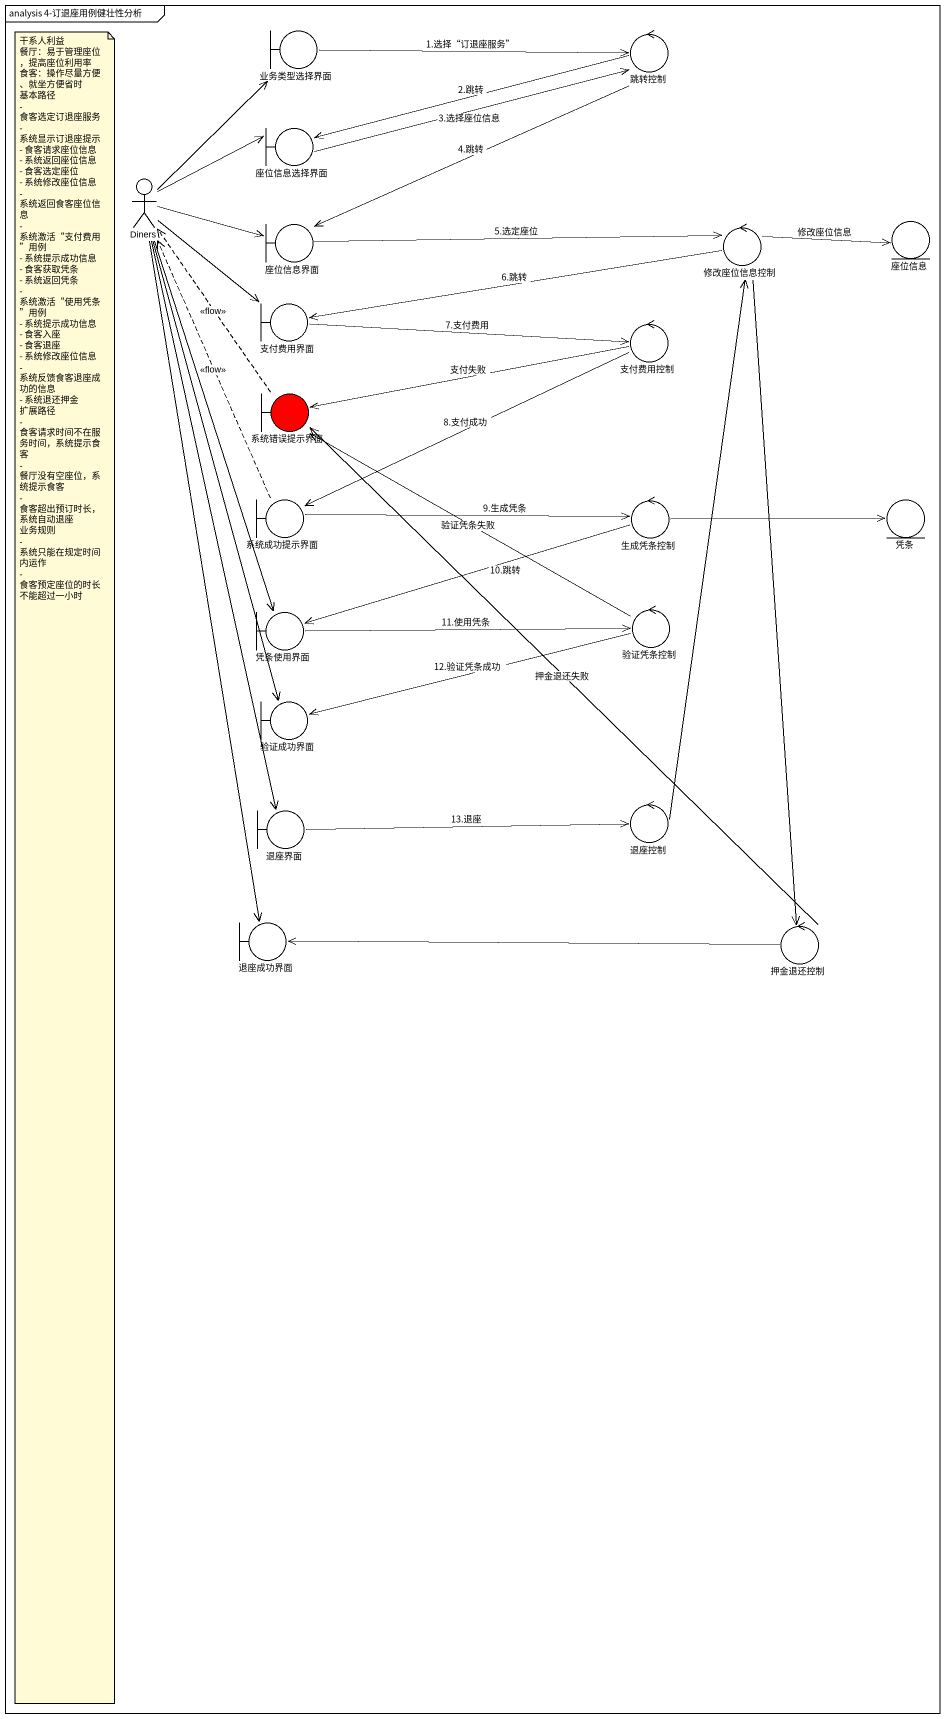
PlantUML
@startuml
mainframe analysis 4-订退座用例健壮性分析
boundary 业务类型选择界面
control 跳转控制
boundary 座位信息选择界面
actor Diners
boundary 座位信息界面
control 修改座位信息控制
entity 座位信息
boundary 支付费用界面
control 支付费用控制
boundary 系统错误提示界面 #FF0000
boundary 系统成功提示界面
control 生成凭条控制
entity 凭条
boundary 凭条使用界面
control 验证凭条控制
boundary 验证成功界面
control 退座控制
boundary 退座界面
boundary 退座成功界面
control 押金退还控制
业务类型选择界面 -right-> 跳转控制 : 1.选择“订退座服务”
跳转控制 -left-> 座位信息选择界面 : 2.跳转
跳转控制 -left-> 座位信息界面 : 4.跳转
座位信息选择界面 -right-> 跳转控制 : 3.选择座位信息
Diners -up-> 业务类型选择界面
Diners -right-> 座位信息选择界面
Diners -right-> 座位信息界面
Diners --> 支付费用界面
Diners --> 凭条使用界面
Diners --> 验证成功界面
Diners --> 退座界面
Diners --> 退座成功界面
座位信息界面 -right-> 修改座位信息控制 : 5.选定座位
修改座位信息控制 -right-> 座位信息 : 修改座位信息
修改座位信息控制 -left-> 支付费用界面 : 6.跳转
修改座位信息控制 --> 押金退还控制
支付费用界面 -right-> 支付费用控制 : 7.支付费用
支付费用控制 -left-> 系统错误提示界面 : 支付失败
支付费用控制 -left-> 系统成功提示界面 : 8.支付成功
系统错误提示界面 .up.> Diners : <<flow>>
系统成功提示界面 .up.> Diners : <<flow>>
系统成功提示界面 -right-> 生成凭条控制 : 9.生成凭条
生成凭条控制 -right-> 凭条
生成凭条控制 -left-> 凭条使用界面 : 10.跳转
凭条使用界面 -right-> 验证凭条控制 : 11.使用凭条
验证凭条控制 -left-> 系统错误提示界面 : 验证凭条失败
验证凭条控制 -left-> 验证成功界面 : 12.验证凭条成功
退座控制 -up-> 修改座位信息控制
退座界面 -right-> 退座控制 : 13.退座
押金退还控制 -up-> 系统错误提示界面 : 押金退还失败
押金退还控制 -left-> 退座成功界面
note as N1
  干系人利益
  餐厅：易于管理座位，提高座位利用率
  食客：操作尽量方便、就坐方便省时
  基本路径
  - 食客选定订退座服务
  - 系统显示订退座提示
  - 食客请求座位信息
  - 系统返回座位信息
  - 食客选定座位
  - 系统修改座位信息
  - 系统返回食客座位信息
  - 系统激活“支付费用”用例
  - 系统提示成功信息
  - 食客获取凭条
  - 系统返回凭条
  - 系统激活“使用凭条”用例
  - 系统提示成功信息
  - 食客入座
  - 食客退座
  - 系统修改座位信息
  - 系统反馈食客退座成功的信息
  - 系统退还押金
  扩展路径
  - 食客请求时间不在服务时间，系统提示食客
  - 餐厅没有空座位，系统提示食客
  - 食客超出预订时长，系统自动退座
  业务规则
  - 系统只能在规定时间内运作
  - 食客预定座位的时长不能超过一小时
end note
@enduml
